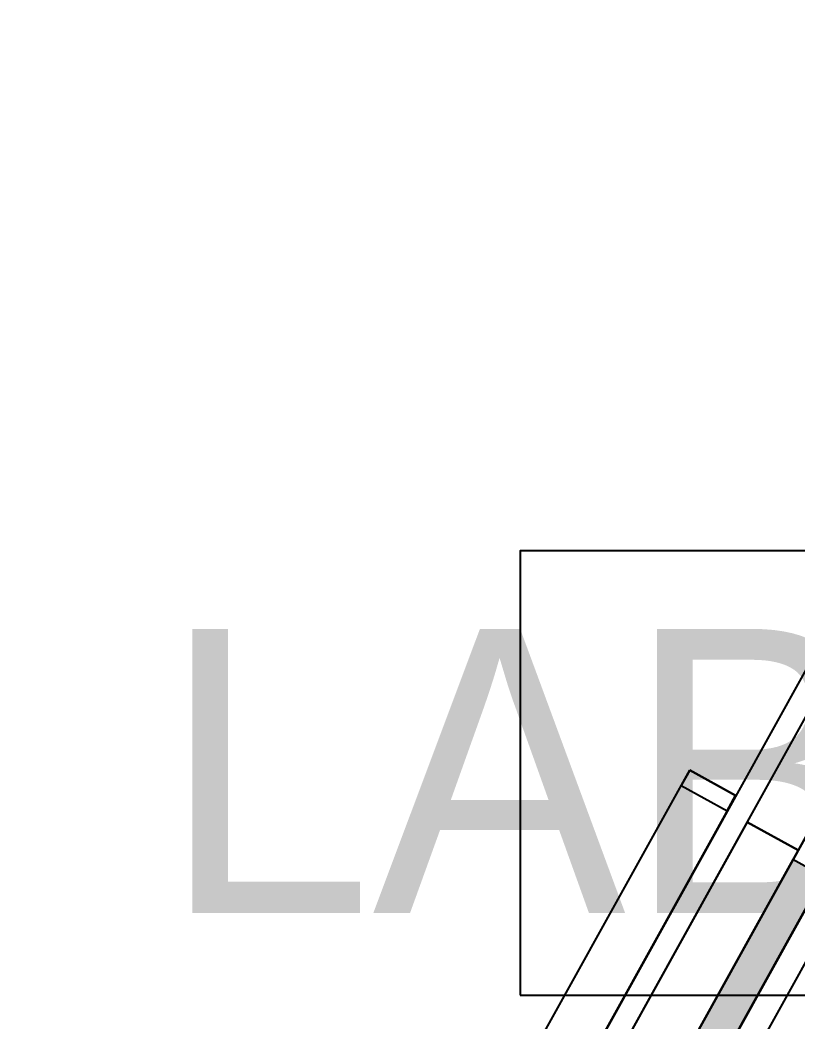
# Model space of a CAD drawing. Header units: metres. Extents: x 2.3 to 42.8, y 0.9 to 31.9.
# Drawn here: x 21.136 to 22.013, y 20.12 to 21.248 of the extents above; entities that cross this region are included whole.
import ezdxf

# ---------------------------------------------------------------- set-up
doc = ezdxf.new("R2010")
doc.units = ezdxf.units.M
for name, color, linetype in [('ARREDI', 9, 'Continuous'), ('PARETI_STRUTTURE', 7, 'Continuous'), ('PILASTRI_SETTI', 8, 'Continuous'), ('WAYFINDING_RIQUADRI', 7, 'Continuous'), ('WAYFINDING_TESTI', 7, 'Continuous')]:
    doc.layers.add(name, color=color, linetype=linetype)

msp = doc.modelspace()

# ---------------------------------------------------------------- linework, layer by layer
at = {"layer": 'ARREDI'}
msp.add_lwpolyline([(25.5648, 26.8977), (21.4984, 19.5741)], dxfattribs=at)
for points in [[(21.9377, 20.3661), (21.4981, 19.5743), (21.4984, 19.5741), (21.938, 20.3659)], [(21.5274, 19.3578), (22.0414, 20.2836), (22.007, 20.3027), (21.4929, 19.3769)]]:
    msp.add_lwpolyline(points, close=True, dxfattribs=at)
at = {"layer": 'PARETI_STRUTTURE'}
for points in [[(27.0359, 29.4946), (26.8009, 29.0712), (26.5715, 28.6581), (26.0663, 27.7483), (25.7055, 27.0984), (25.5016, 26.7313), (25.1408, 26.0813), (24.2731, 24.5187), (24.0437, 24.1056), (23.759, 23.5927), (23.3981, 22.9428), (22.7559, 21.7862), (22.395, 21.1362), (22.185, 20.7579), (21.9556, 20.3449), (21.4373, 19.4113), (21.0764, 18.7614), (20.5364, 17.7889), (20.1756, 17.139), (19.7671, 16.4034), (19.5378, 15.9903), (18.2075, 13.5945)], [(26.7902, 28.9173), (19.6512, 16.0599)], [(24.3647, 24.4678), (19.6293, 15.9394)], [(22.1274, 20.5197), (22.0061, 20.3011)], [(21.4416, 19.5944), (21.8908, 20.4033)], [(21.8908, 20.4033), (21.9424, 20.3747)], [(21.9329, 20.3575), (21.5028, 19.5829)], [(22.0128, 20.3131), (21.9556, 20.3448), (22.0128, 20.3131), (21.9556, 20.3448), (21.4373, 19.4113), (21.4944, 19.3795)], [(21.8455, 19.87), (22.073, 20.2797), (22.0472, 20.294)]]:
    msp.add_lwpolyline(points, dxfattribs=at)
for points in [[(21.8908, 20.4033), (21.8813, 20.3861), (21.9329, 20.3575), (21.9424, 20.3747)], [(21.5274, 19.3578), (22.0414, 20.2836), (22.007, 20.3027), (21.4929, 19.3769)]]:
    msp.add_lwpolyline(points, close=True, dxfattribs=at)
at = {"layer": 'PILASTRI_SETTI'}
msp.add_solid([(21.5274, 19.3578), (22.0414, 20.2836), (21.4929, 19.3769), (22.0066, 20.302)], dxfattribs=at)
at = {"layer": 'WAYFINDING_RIQUADRI'}
msp.add_lwpolyline([(21.7, 20.15), (25.1, 20.15), (25.1, 20.65), (21.7, 20.65)], close=True, dxfattribs=at)

# ---------------------------------------------------------------- texts
at = {"layer": 'WAYFINDING_TESTI', "insert": (23.4, 20.4), "char_height": 0.32, "attachment_point": 5}
msp.add_mtext('LAB. MULTIMEDIALE', dxfattribs=at)

doc.saveas('drawing.dxf')
